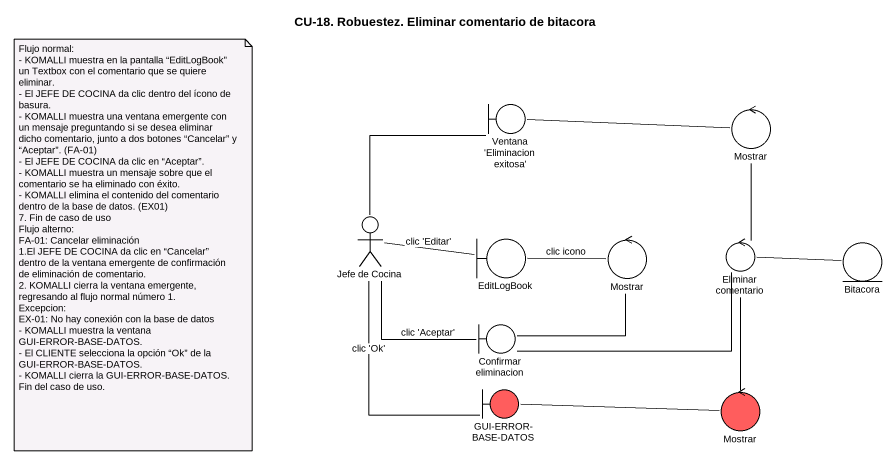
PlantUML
@startuml
title CU-18. Robuestez. Eliminar comentario de bitacora
boundary "Ventana 'Eliminacion exitosa'" as Ventana_Eliminacion_exitosa
control Mostrar
actor "Jefe de Cocina" as Jefe_de_Cocina
boundary EditLogBook
control "Mostrar" as Mostrar_2
control "Eliminar comentario" as Eliminar_comentario
entity Bitacora
boundary "Confirmar eliminacion" as Confirmar_eliminacion
boundary "GUI-ERROR-BASE-DATOS" as GUI_ERROR_BASE_DATOS #FF5D5D
control "Mostrar" as Mostrar_3 #FF5D5D
Ventana_Eliminacion_exitosa -right- Mostrar
Ventana_Eliminacion_exitosa -- Jefe_de_Cocina
Jefe_de_Cocina -right- EditLogBook : clic 'Editar'
Jefe_de_Cocina -- Confirmar_eliminacion : clic 'Aceptar'
Jefe_de_Cocina -- GUI_ERROR_BASE_DATOS : clic 'Ok'
EditLogBook -right- Mostrar_2 : clic icono
Eliminar_comentario -up- Mostrar
Eliminar_comentario -right- Bitacora
Eliminar_comentario -- Mostrar_3
Confirmar_eliminacion -up- Mostrar_2
Confirmar_eliminacion -right- Eliminar_comentario
GUI_ERROR_BASE_DATOS -right- Mostrar_3
note as N1
  Flujo normal:
  - KOMALLI muestra en la pantalla “EditLogBook” un Textbox con el comentario que se quiere eliminar.
  - El JEFE DE COCINA da clic dentro del ícono de basura.
  - KOMALLI muestra una ventana emergente con un mensaje preguntando si se desea eliminar dicho comentario, junto a dos botones “Cancelar” y “Aceptar”. (FA-01)
  - El JEFE DE COCINA da clic en “Aceptar”.
  - KOMALLI muestra un mensaje sobre que el comentario se ha eliminado con éxito.
  - KOMALLI elimina el contenido del comentario dentro de la base de datos. (EX01)
  7. Fin de caso de uso
  Flujo alterno:
  FA-01: Cancelar eliminación
  1.El JEFE DE COCINA da clic en “Cancelar” dentro de la ventana emergente de confirmación de eliminación de comentario.
  2. KOMALLI cierra la ventana emergente, regresando al flujo normal número 1.
  Excepcion:
  EX-01: No hay conexión con la base de datos
  - KOMALLI muestra la ventana GUI-ERROR-BASE-DATOS.
  - El CLIENTE selecciona la opción “Ok” de la GUI-ERROR-BASE-DATOS.
  - KOMALLI cierra la GUI-ERROR-BASE-DATOS.
  Fin del caso de uso.
end note
@enduml
